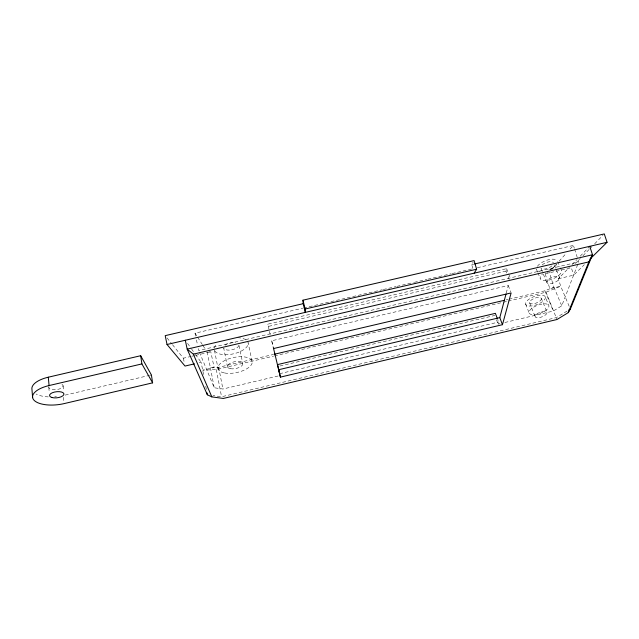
<?xml version="1.0" encoding="UTF-8"?>
<svg xmlns="http://www.w3.org/2000/svg" width="639" height="639" viewBox="0 0 639 639"><rect width="100%" height="100%" fill="white"/><g stroke="black" fill="none" stroke-linecap="round" stroke-linejoin="round"><path stroke-width="0.48" stroke-dasharray="3.19 2.4" d="M506.711 272.989L505.984 271.144L506.615 268.652L267.797 324.165L270.361 335.156M500.041 323.63L498.108 324.085L498.644 322.04L497.669 319.428M506.256 293.069L508.245 285.521L271.703 340.771L273.5 348.559M504.882 322.487L553.27 311.065L561.745 305.825L578.007 263.779M472.82 268.428L471.718 264.642L473.14 262.214M551.848 269.179L556.425 264.139M559.045 261.255L566.234 253.332M570.156 249.01L573.423 245.416L574.301 248.172M569.189 306.329L560.707 286.248L558.358 278.732L569.277 267.461M572.009 264.642L576.785 259.706M580.204 256.183L589.078 247.021M575.443 263.492L580.252 258.571M583 255.752L589.182 249.418M589.869 248.715L591.93 246.606M594.677 243.786L602.92 235.344M558.358 278.732L573.678 275.145L584.326 264.666M567.073 311.065L556.441 317.575L221.573 396.763L213.035 395.573M508.189 301.081L546.002 292.207L560.707 286.248L549.836 288.796L545.187 273.796L548.43 272.406M509.003 299.22L544.931 290.793L553.925 287.127L549.236 272.062M279.938 366.011L494.866 315.426M279.65 373.687L498.644 322.04M199.48 352.345L214.233 387.761L222.899 389.031L280.098 375.532M199.216 362.736L201.109 362.297L203.833 375.844M65.226 395.094L148.488 375.612M149.462 375.389L151.395 374.933M207.028 351.905L210.407 367.649L218.658 367.305L273.037 354.557M506.088 299.899L508.029 299.443M208.905 351.865L210.782 351.825L214.161 367.497L202.779 370.165L216.309 369.566L273.524 356.139M274.49 355.915L502.366 302.447M503.34 302.223L507.214 301.312M195.646 336.066L195.031 333.175L302.726 308.198M303.701 307.966L382.29 289.747M383.256 289.515L395.868 286.591M396.843 286.368L413.337 282.542M414.304 282.318L426.916 279.395M427.89 279.163L451.174 273.764M452.148 273.54L472.517 268.819M477.373 267.693L573.423 245.416M505.984 271.144L268.34 326.417L267.797 324.165M545.187 273.796L571.322 267.717L573.678 275.145M172.482 344.669L183.377 358.215L190.941 356.45M191.884 356.235L194.719 355.572M195.662 355.348L210.782 351.825M471.718 264.642L473.651 264.195M167.035 337.895L171.875 343.918M187.562 343.399L190.949 348.127M191.516 348.91L194.903 353.639M195.462 354.421L201.109 362.297M195.031 333.175L197.116 336.433M197.643 337.248L202.331 344.581M202.851 345.395L205.462 349.461M557.679 261.583L560.012 267.038M560.403 267.949L561.569 270.672A11.398 4.816 -21.9 0 1 547.567 280.401A11.398 4.816 -21.9 0 1 542.631 273.827M554.197 264.953L559.612 277.725A6.861 2.86 -21.8 0 1 550.347 283.652A6.861 2.86 -21.8 0 1 549.548 278.66A6.861 2.86 -21.8 0 1 559.612 277.725M553.925 287.127L561.745 305.825M541.057 268.652L542.95 273.212M543.326 274.123L546.736 282.342M546.002 292.207L556.992 319.508M537.567 271.998L536.441 269.267A11.326 4.896 -22.1 0 0 540.235 271.559M537.942 272.901L540.187 278.364M544.931 290.793L553.27 311.065M545.386 297.119A10.488 4.281 -20.9 0 1 531.313 305.993A10.488 4.281 -20.9 0 1 529.827 298.645A10.488 4.281 -20.9 0 1 545.386 297.119L548.933 305.785A10.551 4.209 -20.8 0 1 534.739 314.596A10.551 4.209 -20.8 0 1 533.309 307.367A10.551 4.209 -20.8 0 1 548.933 305.785M541.425 298.533A6.294 2.564 -20.9 0 1 533.006 303.86A6.294 2.564 -20.9 0 1 532.071 299.467A6.294 2.564 -20.9 0 1 541.425 298.533L547.088 312.431A6.35 2.5 -20.7 0 1 538.549 317.711A6.35 2.5 -20.7 0 1 537.671 313.429A6.35 2.5 -20.7 0 1 547.088 312.431M529.579 302.742L535.123 316.64M525.649 304.14L529.076 312.798M506.615 268.652L510.249 277.909M508.157 276.679L509.235 279.451M508.245 285.521L510.769 291.999M496.487 319.756L498.108 324.085M574.597 249.09L578.71 261.95L198.721 350.531L198.314 348.598M271.703 340.771L273.101 346.562M252.078 361.187L248.02 342.416A17.253 7.932 -11.6 0 1 234.481 353.583A17.253 7.932 -11.6 0 1 214.776 350.883M196.469 339.924L197.491 344.74M239.002 345.507L242.764 363.375M183.377 358.215L184.288 362.577M227.492 366.954L223.706 348.095A7.764 3.57 -11.6 0 0 231.406 349.908A7.764 3.57 -11.6 0 0 238.834 345.507M218.658 367.305L222.899 389.031M214.472 350.252L218.147 369.15M216.309 369.566L221.573 396.763M210.407 367.649L214.233 387.761M205.766 386.26L206.469 390.046M63.109 385.772L63.652 391.22M63.469 397.338L64.004 402.706M48.804 387.41L49.307 392.897M549.979 269.65A11.398 4.816 -21.9 0 1 555.499 268.364M556.657 264.562A11.326 4.896 -22.1 0 1 548.845 269.93M537.359 266.311A11.326 4.896 -22.1 0 1 547.543 260.017A11.326 4.896 -22.1 0 1 557.112 260.432M551.912 265.88A6.797 2.939 -22.1 0 1 541.041 268.412M542.136 264.985A6.797 2.939 -22.1 0 1 548.989 261.814A6.797 2.939 -22.1 0 1 553.422 263.124M214.305 348.167A17.253 7.932 -11.6 0 1 217.412 343.718M237.532 337.704A17.253 7.932 -11.6 0 1 246.231 340.036M225.08 345.164A7.764 3.57 -11.6 0 1 235.815 342.664M56.44 396.691A24.01 10.32 -6.3 0 1 54.682 396.843M48.244 396.899A24.01 10.32 -6.3 0 1 36.096 394.039M61.967 384.343A7.197 3.091 -6.3 0 1 57.286 389.502A7.197 3.091 -6.3 0 1 48.931 386.587M224.624 372.984A17.453 7.692 -11.8 0 0 252.078 363.224A17.453 7.692 -11.8 0 0 228.514 358.91A17.453 7.692 -11.8 0 0 224.624 372.984M230.479 368.727A7.852 3.459 -11.8 0 0 242.78 364.286A7.852 3.459 -11.8 0 0 232.109 362.401A7.852 3.459 -11.8 0 0 230.479 368.727"/><path stroke-width="0.96" d="M273.332 347.528L280.409 377.122L502.462 324.692L499.802 317.623L506.008 294.02M502.462 324.692L511.128 292.926L273.5 348.559M185.31 340.252L187.171 349.126L207.348 394.782L211.836 396.875L223.315 398.456L556.992 319.508L568.231 312.647L588.854 261.886L592.489 254.745L589.757 246.319M568.231 312.647L570.347 309.068L592.489 254.745L187.171 349.126L193.353 354.15L211.836 396.875M474.194 273.157L476.606 269.227L474.09 260.592L302.974 300.186L303.213 303.677L305.322 312.375L305.115 309.02L302.974 300.186M590.005 259.075L607.05 242.301L604.294 233.93L474.617 263.971M568.71 310.067L570.347 309.068M499.802 317.623L278.692 369.717L280.409 377.122M194.48 363.847L185.014 366.059L167.027 344.493L165.213 335.643L303.213 303.677M152.617 382.849L64.092 403.608A24.13 10.184 -6.5 0 1 33.755 399.918A24.13 10.184 -6.5 0 1 49.075 385.557L141.898 363.918L152.617 382.849L151.395 374.933L140.676 355.723L48.308 377.202A24.01 10.32 -6.3 0 0 31.95 389.351L32.621 397.626M274.003 354.325L504.147 300.354M305.115 309.02L476.606 269.227M167.027 344.493L607.05 242.301M193.353 354.15L588.854 261.886M497.342 318.565L495.393 313.35L277.55 364.589L279.682 373.719M206.996 392.889L207.348 394.782M140.676 355.723L141.898 363.918M48.308 377.202L49.075 385.557M51.911 397.498A7.237 3.051 -6.5 0 0 63.78 394.758A7.237 3.051 -6.5 0 0 54.531 392.058A7.237 3.051 -6.5 0 0 51.911 397.498"/></g></svg>
